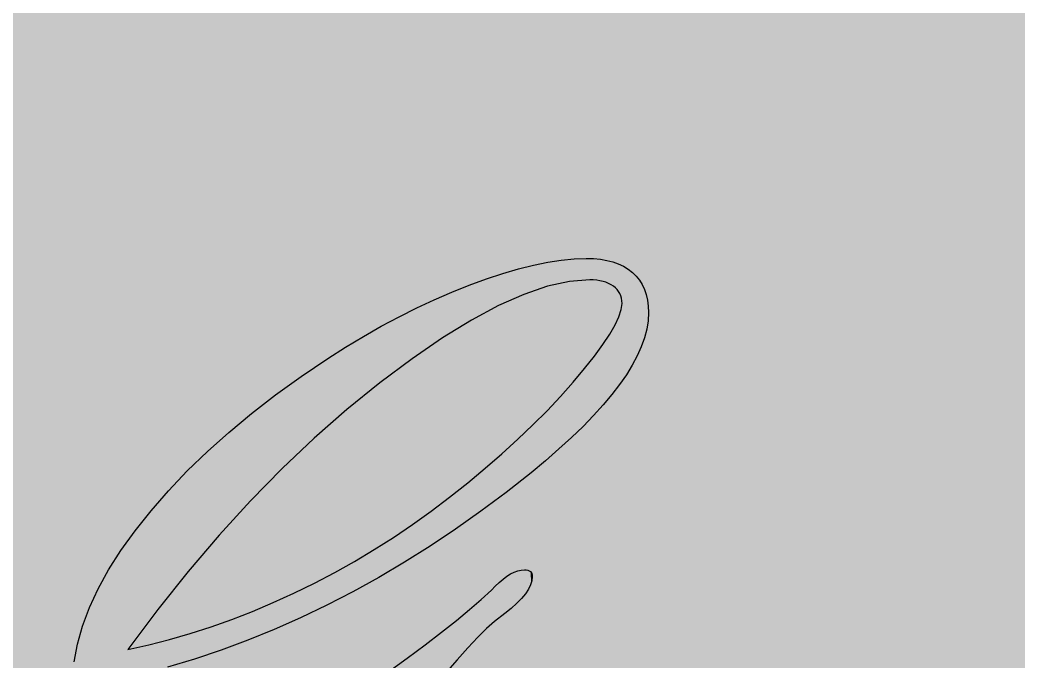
# Model space of a CAD drawing. Extents: x -301 to 301, y -300 to 300.
# Drawn here: x -83.7 to -12.4, y -262.5 to -216.7 of the extents above; entities that cross this region are included whole.
import ezdxf

# ---------------------------------------------------------------- set-up
doc = ezdxf.new("R2010")
doc.units = 0
doc.layers.add('LAYER_1', color=7, linetype='CONTINUOUS')

# ---------------------------------------------------------------- blocks, each defined once
blk = doc.blocks.new('*U1')
at = {"layer": 'LAYER_1', "color": 7, "linetype": 'CONTINUOUS'}
for points in [[(-301.0791, -300.0587), (-301.0791, 299.9413), (300.9617, -300.0587)], [(300.9617, -300.0587), (-301.0791, 299.9413), (300.9617, 299.9413)]]:
    blk.add_solid(points, dxfattribs=at)
blk = doc.blocks.new('*U2')
at = {"layer": 'LAYER_1', "color": 18, "linetype": 'CONTINUOUS'}
for points in [[(-44.413, -242.845), (-45.053, -235.485), (-44.413, -235.344)], [(-44.149, -242.549), (-44.413, -235.344), (-44.149, -235.323)], [(-44.413, -242.845), (-44.413, -235.344), (-44.149, -242.549)], [(-43.332, -241.575), (-44.149, -235.323), (-43.332, -235.258)], [(-44.149, -242.549), (-44.149, -235.323), (-43.332, -241.575)], [(-42.969, -241.116), (-43.332, -235.258), (-42.969, -235.229)], [(-43.332, -241.575), (-43.332, -235.258), (-42.969, -241.116)], [(-42.969, -241.116), (-42.969, -235.229), (-42.711, -240.79)], [(-42.711, -240.79), (-42.969, -235.229), (-42.711, -235.236)], [(-42.711, -240.79), (-42.711, -235.236), (-42.624, -240.679)], [(-42.624, -240.679), (-42.711, -235.236), (-42.624, -235.243)], [(-42.624, -240.679), (-42.624, -235.243), (-42.466, -240.463)], [(-42.466, -240.463), (-42.624, -235.243), (-42.466, -235.256)], [(-42.466, -240.463), (-42.466, -235.256), (-42.234, -240.146)], [(-42.234, -240.146), (-42.466, -235.256), (-42.234, -235.291)], [(-42.234, -240.146), (-42.234, -235.291), (-42.024, -239.859)], [(-42.024, -239.859), (-42.234, -235.291), (-42.024, -235.338)], [(-42.024, -239.859), (-42.024, -235.338), (-42.015, -239.846)], [(-42.015, -239.846), (-42.024, -235.338), (-42.015, -235.34)], [(-42.015, -239.846), (-42.015, -235.34), (-41.81, -239.535)], [(-41.81, -239.535), (-42.015, -235.34), (-41.81, -235.403)], [(-41.81, -239.535), (-41.81, -235.403), (-41.618, -239.246)], [(-41.618, -239.246), (-41.81, -235.403), (-41.618, -235.48)], [(-47.032, -245.602), (-47.672, -236.264), (-47.032, -236.047)], [(-46.014, -244.58), (-47.032, -236.047), (-46.014, -235.7)], [(-47.032, -245.602), (-47.032, -236.047), (-46.014, -244.58)], [(-45.981, -244.545), (-46.014, -235.7), (-45.981, -235.689)], [(-46.014, -244.58), (-46.014, -235.7), (-45.981, -244.545)], [(-45.053, -243.563), (-45.981, -235.689), (-45.053, -235.485)], [(-45.981, -244.545), (-45.981, -235.689), (-45.053, -243.563)], [(-45.053, -243.563), (-45.053, -235.485), (-44.413, -242.845)], [(-41.618, -239.246), (-41.618, -235.48), (-41.533, -239.117)], [(-41.533, -239.117), (-41.618, -235.48), (-41.533, -235.525)], [(-41.533, -239.117), (-41.533, -235.525), (-41.442, -238.957)], [(-41.442, -238.957), (-41.533, -235.525), (-41.442, -235.572)], [(-41.442, -238.957), (-41.442, -235.572), (-41.279, -238.674)], [(-41.279, -238.674), (-41.442, -235.572), (-41.279, -235.679)], [(-41.279, -238.674), (-41.279, -235.679), (-41.151, -238.45)], [(-41.151, -238.45), (-41.279, -235.679), (-41.151, -235.78)], [(-41.151, -238.45), (-41.151, -235.78), (-41.134, -238.414)], [(-41.134, -238.414), (-41.151, -235.78), (-41.134, -235.794)], [(-41.134, -238.414), (-41.134, -235.794), (-41.008, -238.141)], [(-41.008, -238.141), (-41.134, -235.794), (-41.008, -235.92)], [(-41.008, -238.141), (-41.008, -235.92), (-40.901, -237.911)], [(-40.901, -237.911), (-41.008, -235.92), (-40.901, -236.058)], [(-40.901, -237.911), (-40.901, -236.058), (-40.878, -237.86)], [(-40.878, -237.86), (-40.901, -236.058), (-40.878, -236.098)], [(-40.878, -237.86), (-40.878, -236.098), (-40.814, -237.66)], [(-40.814, -237.66), (-40.878, -236.098), (-40.814, -236.206)], [(-48.108, -246.627), (-49.242, -236.961), (-48.108, -236.458)], [(-47.672, -246.211), (-48.108, -236.458), (-47.672, -236.264)], [(-48.108, -246.627), (-48.108, -236.458), (-47.672, -246.211)], [(-47.672, -246.211), (-47.672, -236.264), (-47.032, -245.602)], [(-40.814, -237.66), (-40.814, -236.206), (-40.746, -237.448)], [(-40.746, -237.448), (-40.814, -236.206), (-40.746, -236.365)], [(-40.746, -237.448), (-40.746, -236.365), (-40.714, -237.346)], [(-40.714, -237.346), (-40.746, -236.365), (-40.714, -236.479)], [(-40.714, -237.346), (-40.714, -236.479), (-40.698, -237.218)], [(-40.698, -237.218), (-40.714, -236.479), (-40.698, -236.535)], [(-40.698, -237.218), (-40.698, -236.535), (-40.669, -236.985)], [(-40.669, -236.985), (-40.698, -236.535), (-40.669, -236.716)], [(-40.669, -236.985), (-40.669, -236.716), (-40.659, -236.907)], [(-50.433, -248.689), (-51.425, -238.104), (-50.433, -237.575)], [(-49.487, -247.868), (-50.433, -237.575), (-49.487, -237.069)], [(-50.433, -248.689), (-50.433, -237.575), (-49.487, -247.868)], [(-49.242, -247.656), (-49.487, -237.069), (-49.242, -236.961)], [(-49.487, -247.868), (-49.487, -237.069), (-49.242, -247.656)], [(-49.242, -247.656), (-49.242, -236.961), (-48.108, -246.627)], [(-51.682, -249.727), (-52.989, -239.064), (-51.682, -238.262)], [(-51.425, -249.513), (-51.682, -238.262), (-51.425, -238.104)], [(-51.682, -249.727), (-51.682, -238.262), (-51.425, -249.513)], [(-51.425, -249.513), (-51.425, -238.104), (-50.433, -248.689)], [(-53.485, -251.145), (-54.3, -239.926), (-53.485, -239.369)], [(-52.989, -250.768), (-53.485, -239.369), (-52.989, -239.064)], [(-53.485, -251.145), (-53.485, -239.369), (-52.989, -250.768)], [(-52.989, -250.768), (-52.989, -239.064), (-51.682, -249.727)], [(-54.3, -251.762), (-55.633, -240.838), (-54.3, -239.926)], [(-54.3, -251.762), (-54.3, -239.926), (-53.485, -251.145)], [(-55.669, -252.741), (-56.99, -241.85), (-55.669, -240.862)], [(-55.633, -252.717), (-55.669, -240.862), (-55.633, -240.838)], [(-55.669, -252.741), (-55.669, -240.862), (-55.633, -252.717)], [(-55.633, -252.717), (-55.633, -240.838), (-54.3, -251.762)], [(-56.99, -253.634), (-57.974, -242.585), (-56.99, -241.85)], [(-56.99, -253.634), (-56.99, -241.85), (-55.669, -252.741)], [(-58.369, -254.512), (-59.771, -244.042), (-58.369, -242.905)], [(-57.974, -254.261), (-58.369, -242.905), (-57.974, -242.585)], [(-58.369, -254.512), (-58.369, -242.905), (-57.974, -254.261)], [(-57.974, -254.261), (-57.974, -242.585), (-56.99, -253.634)], [(-60.33, -255.664), (-61.196, -245.256), (-60.33, -244.495)], [(-59.771, -255.351), (-60.33, -244.495), (-59.771, -244.042)], [(-60.33, -255.664), (-60.33, -244.495), (-59.771, -255.351)], [(-59.771, -255.351), (-59.771, -244.042), (-58.369, -254.512)], [(-61.196, -256.15), (-62.644, -246.528), (-61.196, -245.256)], [(-61.196, -256.15), (-61.196, -245.256), (-60.33, -255.664)], [(-62.657, -256.915), (-64.115, -247.922), (-62.657, -246.539)], [(-62.644, -256.908), (-62.657, -246.539), (-62.644, -246.528)], [(-62.657, -256.915), (-62.657, -246.539), (-62.644, -256.908)], [(-62.644, -256.908), (-62.644, -246.528), (-61.196, -256.15)], [(-64.115, -257.626), (-64.953, -248.718), (-64.115, -247.922)], [(-64.115, -257.626), (-64.115, -247.922), (-62.657, -256.915)], [(-64.953, -258.008), (-65.593, -249.37), (-64.953, -248.718)], [(-64.953, -258.008), (-64.953, -248.718), (-64.115, -257.626)], [(-65.593, -258.3), (-67.072, -250.88), (-65.593, -249.37)], [(-65.593, -258.3), (-65.593, -249.37), (-64.953, -258.008)], [(-67.22, -258.981), (-68.552, -252.491), (-67.22, -251.031)], [(-67.072, -258.924), (-67.22, -251.031), (-67.072, -250.88)], [(-67.22, -258.981), (-67.22, -251.031), (-67.072, -258.924)], [(-67.072, -258.924), (-67.072, -250.88), (-65.593, -258.3)], [(-68.552, -259.499), (-69.456, -253.48), (-68.552, -252.491)], [(-68.552, -259.499), (-68.552, -252.491), (-67.22, -258.981)], [(-69.456, -259.82), (-70.035, -254.158), (-69.456, -253.48)], [(-69.456, -259.82), (-69.456, -253.48), (-68.552, -259.499)], [(-70.035, -260.025), (-71.519, -255.897), (-70.035, -254.158)], [(-70.035, -260.025), (-70.035, -254.158), (-69.456, -259.82)], [(-71.662, -260.543), (-73.004, -257.743), (-71.662, -256.065)], [(-71.519, -260.502), (-71.662, -256.065), (-71.519, -255.897)], [(-71.662, -260.543), (-71.662, -256.065), (-71.519, -260.502)], [(-71.519, -260.502), (-71.519, -255.897), (-70.035, -260.025)], [(-73.004, -260.93), (-73.837, -258.784), (-73.004, -257.743)], [(-73.004, -260.93), (-73.004, -257.743), (-71.662, -260.543)], [(-73.837, -261.142), (-74.492, -259.656), (-73.837, -258.784)], [(-73.837, -261.142), (-73.837, -258.784), (-73.004, -260.93)], [(-74.492, -261.309), (-75.982, -261.639), (-74.492, -259.656)], [(-74.492, -261.309), (-74.492, -259.656), (-73.837, -261.142)]]:
    blk.add_solid(points, dxfattribs=at)
blk = doc.blocks.new('*U3')
at = {"layer": 'LAYER_1', "color": 18, "linetype": 'CONTINUOUS'}
for points in [[(-46.132, -248.157), (-46.994, -234.172), (-46.132, -233.996)], [(-45.973, -248.019), (-46.132, -233.996), (-45.973, -233.964)], [(-46.132, -248.157), (-46.132, -233.996), (-45.973, -248.019)], [(-45.167, -247.317), (-45.973, -233.964), (-45.167, -233.841)], [(-45.973, -248.019), (-45.973, -233.964), (-45.167, -247.317)], [(-45.002, -247.166), (-45.167, -233.841), (-45.002, -233.815)], [(-45.167, -247.317), (-45.167, -233.841), (-45.002, -247.166)], [(-44.272, -246.498), (-45.002, -233.815), (-44.272, -233.745)], [(-45.002, -247.166), (-45.002, -233.815), (-44.272, -246.498)], [(-44.082, -246.314), (-44.272, -233.745), (-44.082, -233.726)], [(-44.272, -246.498), (-44.272, -233.745), (-44.082, -246.314)], [(-43.445, -245.7), (-44.082, -233.726), (-43.445, -233.705)], [(-44.082, -246.314), (-44.082, -233.726), (-43.445, -245.7)], [(-43.212, -245.461), (-43.445, -233.705), (-43.212, -233.697)], [(-43.445, -245.7), (-43.445, -233.705), (-43.212, -245.461)], [(-43.212, -245.461), (-43.212, -233.697), (-42.694, -244.93)], [(-42.694, -244.93), (-43.212, -233.697), (-42.694, -233.712)], [(-42.694, -244.93), (-42.694, -233.712), (-42.687, -244.922)], [(-42.687, -244.922), (-42.694, -233.712), (-42.687, -233.713)], [(-42.687, -244.922), (-42.687, -233.713), (-42.207, -244.395)], [(-42.207, -244.395), (-42.687, -233.713), (-42.207, -233.758)], [(-42.207, -244.395), (-42.207, -233.758), (-41.999, -244.167)], [(-41.999, -244.167), (-42.207, -233.758), (-41.999, -233.794)], [(-41.999, -244.167), (-41.999, -233.794), (-41.75, -243.871)], [(-41.75, -243.871), (-41.999, -233.794), (-41.75, -233.836)], [(-41.75, -243.871), (-41.75, -233.836), (-41.379, -243.432)], [(-41.379, -243.432), (-41.75, -233.836), (-41.379, -233.93)], [(-41.379, -243.432), (-41.379, -233.93), (-41.323, -243.359)], [(-41.323, -243.359), (-41.379, -233.93), (-41.323, -233.945)], [(-41.323, -243.359), (-41.323, -233.945), (-40.927, -242.845)], [(-40.927, -242.845), (-41.323, -233.945), (-40.927, -234.084)], [(-48.952, -250.423), (-49.187, -234.769), (-48.952, -234.7)], [(-48.066, -249.726), (-48.952, -234.7), (-48.066, -234.441)], [(-48.952, -250.423), (-48.952, -234.7), (-48.066, -249.726)], [(-47.164, -249.018), (-48.066, -234.441), (-47.164, -234.215)], [(-48.066, -249.726), (-48.066, -234.441), (-47.164, -249.018)], [(-46.994, -248.876), (-47.164, -234.215), (-46.994, -234.172)], [(-47.164, -249.018), (-47.164, -234.215), (-46.994, -248.876)], [(-46.994, -248.876), (-46.994, -234.172), (-46.132, -248.157)], [(-40.927, -242.845), (-40.927, -234.084), (-40.829, -242.719)], [(-40.829, -242.719), (-40.927, -234.084), (-40.829, -234.13)], [(-40.829, -242.719), (-40.829, -234.13), (-40.56, -242.33)], [(-40.56, -242.33), (-40.829, -234.13), (-40.56, -234.256)], [(-40.56, -242.33), (-40.56, -234.256), (-40.346, -242.02)], [(-40.346, -242.02), (-40.56, -234.256), (-40.346, -234.385)], [(-40.346, -242.02), (-40.346, -234.385), (-40.224, -241.821)], [(-40.224, -241.821), (-40.346, -234.385), (-40.224, -234.459)], [(-40.224, -241.821), (-40.224, -234.459), (-39.927, -241.337)], [(-39.927, -241.337), (-40.224, -234.459), (-39.927, -234.687)], [(-39.927, -241.337), (-39.927, -234.687), (-39.917, -241.32)], [(-39.917, -241.32), (-39.927, -234.687), (-39.917, -234.694)], [(-39.917, -241.32), (-39.917, -234.694), (-39.648, -240.813)], [(-39.648, -240.813), (-39.917, -234.694), (-39.648, -234.958)], [(-50.751, -251.765), (-51.578, -235.606), (-50.751, -235.301)], [(-50.358, -251.472), (-50.751, -235.301), (-50.358, -235.157)], [(-50.751, -251.765), (-50.751, -235.301), (-50.358, -251.472)], [(-49.187, -250.598), (-50.358, -235.157), (-49.187, -234.769)], [(-50.358, -251.472), (-50.358, -235.157), (-49.187, -250.598)], [(-49.187, -250.598), (-49.187, -234.769), (-48.952, -250.423)], [(-39.648, -240.813), (-39.648, -234.958), (-39.571, -240.669)], [(-39.571, -240.669), (-39.648, -234.958), (-39.571, -235.052)], [(-39.571, -240.669), (-39.571, -235.052), (-39.414, -240.315)], [(-39.414, -240.315), (-39.571, -235.052), (-39.414, -235.248)], [(-39.414, -240.315), (-39.414, -235.248), (-39.281, -240.017)], [(-39.281, -240.017), (-39.414, -235.248), (-39.281, -235.461)], [(-52.826, -253.222), (-54.079, -236.645), (-52.826, -236.103)], [(-52.56, -253.044), (-52.826, -236.103), (-52.56, -235.997)], [(-52.826, -253.222), (-52.826, -236.103), (-52.56, -253.044)], [(-51.578, -252.35), (-52.56, -235.997), (-51.578, -235.606)], [(-52.56, -253.044), (-52.56, -235.997), (-51.578, -252.35)], [(-51.578, -252.35), (-51.578, -235.606), (-50.751, -251.765)], [(-39.281, -240.017), (-39.281, -235.461), (-39.215, -239.833)], [(-39.215, -239.833), (-39.281, -235.461), (-39.215, -235.565)], [(-39.215, -239.833), (-39.215, -235.565), (-39.054, -239.379)], [(-39.054, -239.379), (-39.215, -235.565), (-39.054, -235.905)], [(-39.054, -239.379), (-39.054, -235.905), (-39.053, -239.373)], [(-39.053, -239.373), (-39.054, -235.905), (-39.053, -235.908)], [(-39.053, -239.373), (-39.053, -235.908), (-38.926, -238.885)], [(-38.926, -238.885), (-39.053, -235.908), (-38.926, -236.278)], [(-54.379, -254.26), (-55.337, -237.234), (-54.379, -236.786)], [(-54.079, -254.059), (-54.379, -236.786), (-54.079, -236.645)], [(-54.379, -254.26), (-54.379, -236.786), (-54.079, -254.059)], [(-54.079, -254.059), (-54.079, -236.645), (-52.826, -253.222)], [(-38.926, -238.885), (-38.926, -236.278), (-38.892, -238.755)], [(-38.892, -238.755), (-38.926, -236.278), (-38.892, -236.426)], [(-38.892, -238.755), (-38.892, -236.426), (-38.835, -238.399)], [(-38.835, -238.399), (-38.892, -236.426), (-38.835, -236.676)], [(-38.835, -238.399), (-38.835, -236.676), (-38.795, -238.146)], [(-38.795, -238.146), (-38.835, -236.676), (-38.795, -236.989)], [(-55.337, -254.863), (-56.21, -237.672), (-55.337, -237.234)], [(-55.337, -254.863), (-55.337, -237.234), (-54.379, -254.26)], [(-38.795, -238.146), (-38.795, -236.989), (-38.78, -237.884)], [(-38.78, -237.884), (-38.795, -236.989), (-38.78, -237.1)], [(-38.78, -237.884), (-38.78, -237.1), (-38.762, -237.551)], [(-56.6, -255.643), (-57.868, -238.547), (-56.6, -237.867)], [(-56.21, -255.412), (-56.6, -237.867), (-56.21, -237.672)], [(-56.6, -255.643), (-56.6, -237.867), (-56.21, -255.412)], [(-56.21, -255.412), (-56.21, -237.672), (-55.337, -254.863)], [(-58.051, -256.502), (-59.139, -239.272), (-58.051, -238.652)], [(-57.868, -256.393), (-58.051, -238.652), (-57.868, -238.547)], [(-58.051, -256.502), (-58.051, -238.652), (-57.868, -256.393)], [(-57.868, -256.393), (-57.868, -238.547), (-56.6, -255.643)], [(-59.139, -257.104), (-59.904, -239.734), (-59.139, -239.272)], [(-59.139, -257.104), (-59.139, -239.272), (-58.051, -256.502)], [(-60.415, -257.792), (-61.695, -240.859), (-60.415, -240.042)], [(-59.904, -257.528), (-60.415, -240.042), (-59.904, -239.734)], [(-60.415, -257.792), (-60.415, -240.042), (-59.904, -257.528)], [(-59.904, -257.528), (-59.904, -239.734), (-59.139, -257.104)], [(-61.768, -258.49), (-63.604, -242.146), (-61.768, -240.908)], [(-61.695, -258.452), (-61.768, -240.908), (-61.695, -240.859)], [(-61.768, -258.49), (-61.768, -240.908), (-61.695, -258.452)], [(-61.695, -258.452), (-61.695, -240.859), (-60.415, -257.792)], [(-63.642, -259.387), (-65.42, -243.453), (-63.642, -242.173)], [(-63.604, -259.369), (-63.642, -242.173), (-63.604, -242.146)], [(-63.642, -259.387), (-63.642, -242.173), (-63.604, -259.369)], [(-63.604, -259.369), (-63.604, -242.146), (-61.768, -258.49)], [(-65.525, -260.22), (-67.141, -244.781), (-65.525, -243.534)], [(-65.42, -260.174), (-65.525, -243.534), (-65.42, -243.453)], [(-65.525, -260.22), (-65.525, -243.534), (-65.42, -260.174)], [(-65.42, -260.174), (-65.42, -243.453), (-63.642, -259.387)], [(-67.417, -260.988), (-68.769, -246.13), (-67.417, -245.01)], [(-67.141, -260.876), (-67.417, -245.01), (-67.141, -244.781)], [(-67.417, -260.988), (-67.417, -245.01), (-67.141, -260.876)], [(-67.141, -260.876), (-67.141, -244.781), (-65.525, -260.22)], [(-68.769, -261.487), (-69.319, -246.621), (-68.769, -246.13)], [(-68.769, -261.487), (-68.769, -246.13), (-67.417, -260.988)], [(-69.319, -261.691), (-70.301, -247.499), (-69.319, -246.621)], [(-69.319, -261.691), (-69.319, -246.621), (-68.769, -261.487)], [(-70.301, -262.019), (-71.229, -248.396), (-70.301, -247.499)], [(-70.301, -262.019), (-70.301, -247.499), (-69.319, -261.691)], [(-71.739, -262.481), (-73.081, -250.298), (-71.739, -248.888)], [(-71.229, -262.329), (-71.739, -248.888), (-71.229, -248.396)], [(-71.739, -262.481), (-71.739, -248.888), (-71.229, -262.329)], [(-71.229, -262.329), (-71.229, -248.396), (-70.301, -262.019)], [(-73.149, -262.901), (-74.328, -251.729), (-73.149, -250.376)], [(-73.081, -262.881), (-73.149, -250.376), (-73.081, -250.298)], [(-73.149, -262.901), (-73.149, -250.376), (-73.081, -262.881)], [(-73.081, -262.881), (-73.081, -250.298), (-71.739, -262.481)], [(-74.328, -263.212), (-75.078, -252.672), (-74.328, -251.729)], [(-74.328, -263.212), (-74.328, -251.729), (-73.149, -262.901)], [(-75.467, -263.498), (-76.476, -254.572), (-75.467, -253.163)], [(-75.078, -263.409), (-75.467, -253.163), (-75.078, -252.672)], [(-75.467, -263.498), (-75.467, -253.163), (-75.078, -263.409)], [(-75.078, -263.409), (-75.078, -252.672), (-74.328, -263.212)], [(-76.476, -263.729), (-77.016, -255.422), (-76.476, -254.572)], [(-76.476, -263.729), (-76.476, -254.572), (-75.467, -263.498)], [(-77.408, -264.864), (-77.556, -256.322), (-77.408, -256.052)], [(-77.356, -264.724), (-77.408, -256.052), (-77.356, -255.958)], [(-77.408, -264.864), (-77.408, -256.052), (-77.356, -264.724)], [(-77.228, -264.379), (-77.356, -255.958), (-77.228, -255.756)], [(-77.356, -264.724), (-77.356, -255.958), (-77.228, -264.379)], [(-77.016, -263.852), (-77.228, -255.756), (-77.016, -255.422)], [(-77.228, -264.379), (-77.228, -255.756), (-77.016, -263.852)], [(-77.016, -263.852), (-77.016, -255.422), (-76.476, -263.729)], [(-48.367, -258.52), (-48.576, -256.218), (-48.367, -256.113)], [(-48.177, -258.347), (-48.367, -256.113), (-48.177, -256.043)], [(-48.367, -258.52), (-48.367, -256.113), (-48.177, -258.347)], [(-48.117, -258.285), (-48.177, -256.043), (-48.117, -256.022)], [(-48.177, -258.347), (-48.177, -256.043), (-48.117, -258.285)], [(-47.874, -258.033), (-48.117, -256.022), (-47.874, -255.967)], [(-48.117, -258.285), (-48.117, -256.022), (-47.874, -258.033)], [(-47.84, -257.997), (-47.874, -255.967), (-47.84, -255.964)], [(-47.874, -258.033), (-47.874, -255.967), (-47.84, -257.997)], [(-47.639, -257.751), (-47.84, -255.964), (-47.639, -255.948)], [(-47.84, -257.997), (-47.84, -255.964), (-47.639, -257.751)], [(-47.639, -257.751), (-47.639, -255.948), (-47.566, -257.661)], [(-47.566, -257.661), (-47.639, -255.948), (-47.566, -255.952)], [(-47.566, -257.661), (-47.566, -255.952), (-47.509, -257.575)], [(-47.509, -257.575), (-47.566, -255.952), (-47.509, -255.955)], [(-47.509, -257.575), (-47.509, -255.955), (-47.394, -257.401)], [(-47.394, -257.401), (-47.509, -255.955), (-47.394, -255.977)], [(-47.394, -257.401), (-47.394, -255.977), (-47.352, -257.339)], [(-47.352, -257.339), (-47.394, -255.977), (-47.352, -255.993)], [(-47.352, -257.339), (-47.352, -255.993), (-47.295, -257.221)], [(-47.295, -257.221), (-47.352, -255.993), (-47.295, -256.015)], [(-47.295, -257.221), (-47.295, -256.015), (-47.213, -257.054)], [(-47.213, -257.054), (-47.295, -256.015), (-47.213, -256.07)], [(-47.213, -257.054), (-47.213, -256.07), (-47.2, -257.029)], [(-47.2, -257.029), (-47.213, -256.07), (-47.2, -256.086)], [(-47.2, -257.029), (-47.2, -256.086), (-47.156, -256.884)], [(-47.156, -256.884), (-47.2, -256.086), (-47.156, -256.141)], [(-77.82, -266.425), (-77.855, -256.865), (-77.82, -256.801)], [(-77.759, -266.082), (-77.82, -256.801), (-77.759, -256.69)], [(-77.82, -266.425), (-77.82, -256.801), (-77.759, -266.082)], [(-77.672, -265.712), (-77.759, -256.69), (-77.672, -256.533)], [(-77.759, -266.082), (-77.759, -256.69), (-77.672, -265.712)], [(-77.556, -265.309), (-77.672, -256.533), (-77.556, -256.322)], [(-77.672, -265.712), (-77.672, -256.533), (-77.556, -265.309)], [(-77.556, -265.309), (-77.556, -256.322), (-77.408, -264.864)], [(-49.157, -259.178), (-49.434, -256.85), (-49.157, -256.61)], [(-49.037, -259.086), (-49.157, -256.61), (-49.037, -256.52)], [(-49.157, -259.178), (-49.157, -256.61), (-49.037, -259.086)], [(-48.887, -258.963), (-49.037, -256.52), (-48.887, -256.407)], [(-49.037, -259.086), (-49.037, -256.52), (-48.887, -258.963)], [(-48.623, -258.748), (-48.887, -256.407), (-48.623, -256.242)], [(-48.887, -258.963), (-48.887, -256.407), (-48.623, -258.748)], [(-48.576, -258.709), (-48.623, -256.242), (-48.576, -256.218)], [(-48.623, -258.748), (-48.623, -256.242), (-48.576, -258.709)], [(-48.576, -258.709), (-48.576, -256.218), (-48.367, -258.52)], [(-47.156, -256.884), (-47.156, -256.141), (-47.114, -256.746)], [(-47.114, -256.746), (-47.156, -256.141), (-47.114, -256.227)], [(-47.114, -256.746), (-47.114, -256.227), (-47.109, -256.731)], [(-47.109, -256.731), (-47.114, -256.227), (-47.109, -256.245)], [(-47.109, -256.731), (-47.109, -256.245), (-47.088, -256.531)], [(-47.088, -256.531), (-47.109, -256.245), (-47.088, -256.328)], [(-47.088, -256.531), (-47.088, -256.328), (-47.079, -256.447)], [(-78.105, -271.179), (-78.39, -257.932), (-78.105, -257.319)], [(-77.911, -271.366), (-78.105, -257.319), (-77.911, -256.966)], [(-78.105, -271.179), (-78.105, -257.319), (-77.911, -271.366)], [(-77.867, -271.4), (-77.911, -256.966), (-77.867, -256.886)], [(-77.911, -271.366), (-77.911, -256.966), (-77.867, -271.4)], [(-77.855, -266.743), (-77.867, -256.886), (-77.855, -256.865)], [(-77.867, -267.038), (-77.867, -256.886), (-77.855, -266.743)], [(-77.855, -266.743), (-77.855, -256.865), (-77.82, -266.425)], [(-49.998, -259.851), (-50.342, -257.724), (-49.998, -257.408)], [(-49.779, -259.657), (-49.998, -257.408), (-49.779, -257.189)], [(-49.998, -259.851), (-49.998, -257.408), (-49.779, -259.657)], [(-49.718, -259.61), (-49.779, -257.189), (-49.718, -257.128)], [(-49.779, -259.657), (-49.779, -257.189), (-49.718, -259.61)], [(-49.434, -259.391), (-49.718, -257.128), (-49.434, -256.85)], [(-49.718, -259.61), (-49.718, -257.128), (-49.434, -259.391)], [(-49.434, -259.391), (-49.434, -256.85), (-49.157, -259.178)], [(-78.39, -270.904), (-78.726, -258.657), (-78.39, -257.932)], [(-78.39, -270.904), (-78.39, -257.932), (-78.105, -271.179)], [(-50.72, -260.525), (-50.976, -258.292), (-50.72, -258.07)], [(-50.342, -260.156), (-50.72, -258.07), (-50.342, -257.724)], [(-50.72, -260.525), (-50.72, -258.07), (-50.342, -260.156)], [(-50.342, -260.156), (-50.342, -257.724), (-49.998, -259.851)], [(-78.813, -270.386), (-79.181, -259.873), (-78.813, -258.891)], [(-78.726, -270.493), (-78.813, -258.891), (-78.726, -258.657)], [(-78.813, -270.386), (-78.813, -258.891), (-78.726, -270.493)], [(-78.726, -270.493), (-78.726, -258.657), (-78.39, -270.904)], [(-51.68, -261.52), (-52.455, -259.533), (-51.68, -258.895)], [(-51.554, -261.387), (-51.68, -258.895), (-51.554, -258.792)], [(-51.68, -261.52), (-51.68, -258.895), (-51.554, -261.387)], [(-50.976, -260.777), (-51.554, -258.792), (-50.976, -258.292)], [(-51.554, -261.387), (-51.554, -258.792), (-50.976, -260.777)], [(-50.976, -260.777), (-50.976, -258.292), (-50.72, -260.525)], [(-52.501, -262.439), (-53.301, -260.205), (-52.501, -259.571)], [(-52.455, -262.385), (-52.501, -259.571), (-52.455, -259.533)], [(-52.501, -262.439), (-52.501, -259.571), (-52.455, -262.385)], [(-52.455, -262.385), (-52.455, -259.533), (-51.68, -261.52)], [(-79.217, -269.744), (-79.492, -260.95), (-79.217, -259.971)], [(-79.181, -269.817), (-79.217, -259.971), (-79.181, -259.873)], [(-79.217, -269.744), (-79.217, -259.971), (-79.181, -269.817)], [(-79.181, -269.817), (-79.181, -259.873), (-78.813, -270.386)], [(-53.56, -263.687), (-54.219, -260.914), (-53.56, -260.409)], [(-53.301, -263.373), (-53.56, -260.409), (-53.301, -260.205)], [(-53.56, -263.687), (-53.56, -260.409), (-53.301, -263.373)], [(-53.301, -263.373), (-53.301, -260.205), (-52.501, -262.439)], [(-79.492, -269.196), (-79.579, -261.261), (-79.492, -260.95)], [(-79.492, -269.196), (-79.492, -260.95), (-79.217, -269.744)], [(-54.219, -264.484), (-54.731, -261.306), (-54.219, -260.914)], [(-54.219, -264.484), (-54.219, -260.914), (-53.56, -263.687)], [(-79.579, -268.965), (-79.747, -262.172), (-79.579, -261.261)], [(-79.579, -268.965), (-79.579, -261.261), (-79.492, -269.196)], [(-55.209, -265.718), (-56.013, -262.262), (-55.209, -261.663)], [(-54.731, -265.122), (-55.209, -261.663), (-54.731, -261.306)], [(-55.209, -265.718), (-55.209, -261.663), (-54.731, -265.122)], [(-54.731, -265.122), (-54.731, -261.306), (-54.219, -264.484)], [(-79.747, -268.523), (-79.812, -262.527), (-79.747, -262.172)], [(-79.747, -268.523), (-79.747, -262.172), (-79.579, -268.965)], [(-56.272, -267.074), (-57.406, -263.277), (-56.272, -262.45)], [(-56.013, -266.744), (-56.272, -262.45), (-56.013, -262.262)], [(-56.272, -267.074), (-56.272, -262.45), (-56.013, -266.744)], [(-56.013, -266.744), (-56.013, -262.262), (-55.209, -265.718)]]:
    blk.add_solid(points, dxfattribs=at)

msp = doc.modelspace()

# ---------------------------------------------------------------- linework, layer by layer
at = {"layer": 'LAYER_1'}
for points in [[(-79.8123, -262.5267), (-79.5792, -261.2608), (-79.2171, -259.9709), (-78.7259, -258.6571), (-78.1054, -257.3194), (-77.3556, -255.9577), (-76.4763, -254.5721), (-75.4672, -253.1626), (-74.3284, -251.7291), (-73.0814, -250.2985), (-71.7388, -248.8883), (-70.3011, -247.4987), (-68.7685, -246.1297), (-67.1413, -244.7811), (-65.4198, -243.4531), (-63.6042, -242.1456), (-61.6948, -240.8586), (-60.4153, -240.0424), (-59.1394, -239.2718), (-57.8676, -238.5468), (-56.6, -237.8674), (-55.337, -237.2336), (-54.0788, -236.6453), (-52.8258, -236.1027), (-51.5782, -235.6057), (-50.3579, -235.1571), (-49.187, -234.7688), (-48.0656, -234.4406), (-46.9941, -234.1724), (-45.9728, -233.9641), (-45.0018, -233.8154), (-44.0817, -233.7264), (-43.2125, -233.6967), (-42.6944, -233.7121), (-42.2069, -233.7584), (-41.7499, -233.8358), (-41.3232, -233.9445), (-40.9268, -234.0844), (-40.5604, -234.2559), (-40.224, -234.4589), (-39.9173, -234.6938), (-39.6477, -234.9577), (-39.4137, -235.248), (-39.2152, -235.5648), (-39.0525, -235.9082), (-38.9257, -236.2784), (-38.835, -236.6756), (-38.7804, -237.0998), (-38.7622, -237.5512), (-38.7947, -238.1463), (-38.892, -238.7554), (-39.0539, -239.3787), (-39.2805, -240.0166), (-39.5714, -240.6692), (-39.9266, -241.337), (-40.346, -242.0202), (-40.8293, -242.719), (-41.3793, -243.432), (-41.9987, -244.1665), (-42.6873, -244.9224), (-43.4451, -245.6996), (-44.2718, -246.4978), (-45.1673, -247.317), (-46.1315, -248.1569), (-47.1643, -249.0176), (-48.9523, -250.4226), (-50.7507, -251.7647), (-52.5597, -253.0438), (-54.3794, -254.2598), (-56.2099, -255.4125), (-58.0514, -256.5018), (-59.904, -257.5276), (-61.7678, -258.4897), (-63.6419, -259.3874), (-65.525, -260.2202), (-67.4173, -260.9879), (-69.3188, -261.6907), (-71.2293, -262.3285), (-73.149, -262.9014)], [(-57.4062, -263.2767), (-56.0129, -262.262), (-54.7308, -261.3063), (-53.5602, -260.4094), (-52.5012, -259.5712), (-51.5542, -258.7917), (-50.7196, -258.0705), (-49.9975, -257.4076), (-49.7178, -257.1279), (-49.4339, -256.8503), (-49.1569, -256.6102), (-48.8868, -256.4074), (-48.6234, -256.2418), (-48.367, -256.1132), (-48.1173, -256.0215), (-47.8745, -255.9667), (-47.6385, -255.9484), (-47.5087, -255.9554), (-47.3938, -255.9773), (-47.2948, -256.0151), (-47.2129, -256.07), (-47.1561, -256.1409), (-47.1141, -256.2266), (-47.0881, -256.3282), (-47.0792, -256.447), (-47.1095, -256.7314), (-47.2004, -257.0286), (-47.3523, -257.3385), (-47.5656, -257.6614), (-47.8403, -257.9974), (-48.177, -258.3467), (-48.5757, -258.7094), (-49.0369, -259.0856), (-49.7786, -259.6571), (-50.3424, -260.1558), (-50.9761, -260.7767), (-51.6802, -261.5198), (-52.4552, -262.3853), (-53.3014, -263.3734)]]:
    msp.add_lwpolyline(points, dxfattribs=at)
msp.add_lwpolyline([(-75.9821, -261.639), (-74.4922, -261.309), (-73.0044, -260.93), (-71.5186, -260.5019), (-70.0347, -260.0249), (-68.5524, -259.4988), (-67.0717, -258.9237), (-65.5925, -258.2995), (-64.1145, -257.6264), (-62.644, -256.9083), (-61.1963, -256.1496), (-59.7713, -255.3507), (-58.3692, -254.5121), (-56.9899, -253.6341), (-55.6334, -252.7172), (-54.2996, -251.7619), (-52.9887, -250.7685), (-51.6817, -249.7266), (-50.4328, -248.6891), (-49.2416, -247.6558), (-48.1082, -246.6267), (-47.0324, -245.6016), (-46.0139, -244.5803), (-45.0528, -243.5628), (-44.1488, -242.5488), (-43.332, -241.5752), (-42.6237, -240.6789), (-42.024, -239.8595), (-41.533, -239.1168), (-41.1508, -238.4504), (-40.8777, -237.8602), (-40.7137, -237.3457), (-40.659, -236.9068), (-40.6687, -236.7159), (-40.6978, -236.5353), (-40.7462, -236.3654), (-40.814, -236.2061), (-40.9013, -236.0576), (-41.0078, -235.9202), (-41.1338, -235.7938), (-41.2792, -235.6787), (-41.4416, -235.5721), (-41.6185, -235.4802), (-41.8097, -235.4028), (-42.0148, -235.3398), (-42.2336, -235.291), (-42.4659, -235.2563), (-42.7112, -235.2357), (-42.9693, -235.2288), (-44.413, -235.3439), (-45.9807, -235.6891), (-47.672, -236.2644), (-49.4868, -237.0694), (-51.4246, -238.1042), (-53.4853, -239.3685), (-55.6685, -240.8622), (-57.974, -242.5852), (-60.3302, -244.4946), (-62.6567, -246.5387), (-64.9533, -248.7176), (-67.2197, -251.0315), (-69.456, -253.4804), (-71.6619, -256.0645), (-73.8373, -258.784), (-75.9821, -261.639)], close=True, dxfattribs=at)

# ---------------------------------------------------------------- block references
at = {"layer": 'LAYER_1', "color": 7}
msp.add_blockref('*U1', (0, 0), dxfattribs=at)
at = {"layer": 'LAYER_1', "color": 18}
for name in ['*U3', '*U2']:
    msp.add_blockref(name, (0, 0), dxfattribs=at)

doc.saveas('drawing.dxf')
